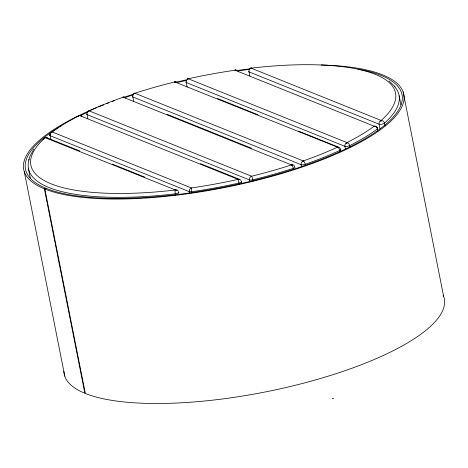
<?xml version="1.0" encoding="UTF-8"?>
<svg xmlns="http://www.w3.org/2000/svg" width="468" height="468" viewBox="0 0 468 468"><rect width="100%" height="100%" fill="white"/><g stroke="black" fill="none" stroke-linecap="round" stroke-linejoin="round"><path stroke-width="0.7" d="M377.378 127.583L377.36 128.133A3.024 0.883 -11.2 0 1 377.343 128.975L377.735 130.964M28.647 160.144L30.127 155.867L33.825 149.134M188.177 78.747L346.975 142.594A3.024 2.001 63.2 0 1 349.713 145.653L349.976 146.981M302.942 161.548L303.241 160.939A185.86 54.341 -11.2 0 0 337.258 147.28L338.422 147.356M346.677 143.202L346.975 142.594A185.86 54.341 -11.2 0 0 374.16 126.184A3.024 2.644 -68.1 0 1 377.36 128.133L377.161 127.278M380.864 121.072L381.168 120.469A185.86 54.341 -11.2 0 0 251.076 68.141L250.965 68.047M189.71 190.985L189.288 191.675L189.552 192.997M302.55 161.554L303.241 160.939A3.024 1.275 70.6 0 1 305.271 164.303L305.534 165.625M346.285 143.208L346.975 142.594L347.116 143.138M380.478 121.077L381.168 120.469L381.736 120.896M189.891 191.383L189.288 191.675L50.146 135.708L49.824 134.726M50.93 139.686L50.146 135.708A3.024 0.883 -11.2 0 1 50.164 134.866A3.024 2.469 53.3 0 1 52.223 131.976A185.86 54.341 -11.2 0 1 79.408 115.567L79.794 115.391M123.529 97.046L123.142 97.221A185.86 54.341 -11.2 0 0 89.125 110.881A3.024 1.837 65.3 0 0 87.861 111.501M45.601 137.522L45.215 137.691A3.024 2.592 48.3 0 0 43.126 139.236M175.319 81.754L174.792 81.935A185.86 54.341 -11.2 0 0 134.913 93.243L133.871 93.547M443.126 295.15A193.729 56.64 -11.2 0 1 310.84 381.221A193.729 56.64 -11.2 0 1 85.334 393.465L44.846 189.013L46.431 188.475A191.915 56.107 -11.2 0 0 315.426 161.688A191.915 56.107 -11.2 0 0 362.788 70.06M332.742 398.736L333.169 398.596M63.894 371.311A193.729 56.64 -11.2 0 0 84.872 393.278L44.39 188.826L45.981 188.294A191.915 56.107 -11.2 0 1 55.072 129.735M187.264 79.086L188.306 78.776A185.86 54.341 -11.2 0 1 235.018 70.218L235.913 70.054M250.029 68.451L251.076 68.141A3.024 0.76 83.4 0 1 251.456 68.03M235.696 70.036L235.018 70.218L374.16 126.184A3.024 2.469 53.3 0 1 377.343 128.975A188.891 55.224 -11.2 0 1 349.713 145.653A3.024 0.883 -11.2 0 1 344.898 146.326L186.229 82.508A3.024 0.883 -11.2 0 1 186.065 81.818M123.915 97.04L123.142 97.221A3.024 1.275 70.6 0 0 122.271 97.683M77.799 116.795A3.024 2.001 63.2 0 1 79.408 115.567L80.18 115.385M45.993 137.516L44.735 137.697M175.629 81.76L174.792 81.935A3.024 0.445 76.2 0 0 174.517 82.228M187.475 78.928L188.306 78.776A3.024 2.644 -68.1 0 0 186.229 82.508L187.147 87.147M250.245 68.293L251.076 68.141L381.168 120.469A3.024 2.592 48.3 0 1 384.462 123.166L384.994 125.845M134.088 93.395L134.913 93.243L303.241 160.939A3.024 2.644 -68.1 0 0 301.164 164.672L301.556 166.661M250.591 68.147L251.076 68.141A3.024 2.644 -68.1 0 0 248.999 71.873L249.795 75.892M187.82 78.782L188.306 78.776M292.594 165.046L291.465 164.917L123.142 97.221A3.024 2.644 -68.1 0 1 125.705 97.865M79.349 115.456L238.077 179.384L239.206 179.507M176.436 190.143L175.307 190.02A185.86 54.341 -11.2 0 1 45.215 137.691L45.162 137.586M338.3 147.478L174.792 81.935A3.024 2.644 -68.1 0 1 177.36 82.584M292.383 165.198L291.465 164.917A185.86 54.341 -11.2 0 1 251.585 176.225L89.125 110.881A3.024 2.644 -68.1 0 0 87.042 114.613L87.832 118.585M49.947 134.556L50.146 135.708A3.024 2.644 -68.1 0 1 52.223 131.976L191.365 187.943A185.86 54.341 -11.2 0 0 238.077 179.384L238.99 179.665M176.22 190.295L45.215 137.691A3.024 2.644 -68.1 0 1 48.181 138.938M298.672 131.145L338.656 147.215M200.439 163.63L239.476 179.32M217.444 98.473L258.055 114.812M167.251 114.344L251.415 148.198M112.291 164.057L144.817 177.138M46.613 137.627L79.771 150.977M239.312 184.369L238.077 179.384L238.645 179.811M175.874 190.447L175.307 190.02A3.024 0.76 83.4 0 0 175.254 193.851L175.518 195.185M389.066 80.935L395.086 86.726M175.506 190.546L175.307 190.02A3.024 2.644 -68.1 0 1 178.273 191.26M381.309 121.007L381.168 120.469A3.024 2.644 -68.1 0 0 379.092 124.195L380.016 128.881M403.164 92.009L443.646 296.46M399.14 95.753L400.947 104.879M377.495 128.794L377.758 130.122M345.425 148.976L344.898 146.326A3.024 2.644 -68.1 0 1 346.975 142.594M340.101 151.743L339.844 150.415A3.024 1.837 65.3 0 0 337.258 147.28A3.024 2.644 -68.1 0 1 340.464 149.228L340.722 150.556M293.565 169.668L293.307 168.345A3.024 1.088 72 0 0 291.465 164.917A3.024 2.644 -68.1 0 1 294.67 166.865A3.024 0.883 -11.2 0 1 293.307 168.345A188.891 55.224 -11.2 0 1 252.779 179.829A3.024 0.883 -11.2 0 1 249.508 179.958L87.042 114.613A3.024 0.883 -11.2 0 1 86.755 114.093M333.21 398.525L332.684 398.701M253.042 181.157L252.779 179.829A3.024 0.445 76.2 0 0 251.585 176.225A3.024 2.644 -68.1 0 0 249.508 179.958L249.906 181.941M241.541 182.66L241.277 181.332A3.024 0.883 -11.2 0 1 239.049 183.041A188.891 55.224 -11.2 0 1 191.576 191.74A3.024 0.883 -11.2 0 1 189.288 191.675A3.024 2.644 -68.1 0 1 191.365 187.943A3.024 0.509 81.8 0 0 191.576 191.74L191.833 193.062M178.776 193.302L178.507 191.968A3.024 0.883 -11.2 0 1 178.238 192.974A3.024 0.883 -11.2 0 1 175.254 193.851A188.885 55.224 -11.2 0 1 29.186 159.301M133.754 101.609L132.836 96.97A3.024 0.883 -11.2 0 1 132.66 96.303M24.301 171.744L64.783 376.196M28.367 168.088L30.338 178.056M87.627 112.168A3.024 1.837 65.3 0 1 87.721 111.811M134.176 93.658A3.024 1.088 72 0 1 134.913 93.243A3.024 2.644 -68.1 0 0 132.836 96.97L301.164 164.672A3.024 0.883 -11.2 0 0 305.271 164.303A188.891 55.224 -11.2 0 0 339.844 150.415A3.024 0.883 -11.2 0 0 340.464 149.228M79.408 115.567A3.024 2.644 -68.1 0 1 81.976 116.216M238.077 179.384A3.024 2.644 -68.1 0 1 241.043 180.63M235.433 70.375A3.024 0.509 81.8 0 0 235.018 70.218A3.024 2.644 -68.1 0 1 237.586 70.867M394.337 86.352A188.885 55.224 -11.2 0 1 384.462 123.166A3.024 0.883 -11.2 0 1 381.841 124.184A3.024 0.883 -11.2 0 1 379.092 124.195L248.999 71.873A3.024 0.883 -11.2 0 1 248.672 71.44M329.782 65.304A193.729 56.64 -11.2 0 1 336.001 154.071A193.729 56.64 -11.2 0 1 44.846 189.013M44.39 188.826A193.729 56.64 -11.2 0 1 96.63 107.64M98.59 106.833A193.729 56.64 -11.2 0 1 103.779 104.744M106.423 103.709A193.729 56.64 -11.2 0 1 108.424 102.942M112.449 101.427A193.729 56.64 -11.2 0 1 114.432 100.696M123.885 97.35A193.729 56.64 -11.2 0 1 133.321 94.214M176.535 82.128A193.729 56.64 -11.2 0 1 186.445 79.823M236.966 70.539A193.729 56.64 -11.2 0 1 249.859 68.831M321.183 64.97A193.729 56.64 -11.2 0 1 328.337 65.233M56.306 128.94A191.915 56.107 -11.2 0 1 58.19 127.746M60.132 126.559A191.915 56.107 -11.2 0 1 61.29 125.857M80.04 115.812A191.915 56.107 -11.2 0 1 87.206 112.449M124.728 97.672A191.915 56.107 -11.2 0 1 132.737 95.004M176.886 82.596A191.915 56.107 -11.2 0 1 186.703 80.315M238.177 70.914A191.915 56.107 -11.2 0 1 249.52 69.422M358.119 69.153A191.915 56.107 -11.2 0 1 359.477 69.399M360.816 69.656A191.915 56.107 -11.2 0 1 362.133 69.925"/></g></svg>
